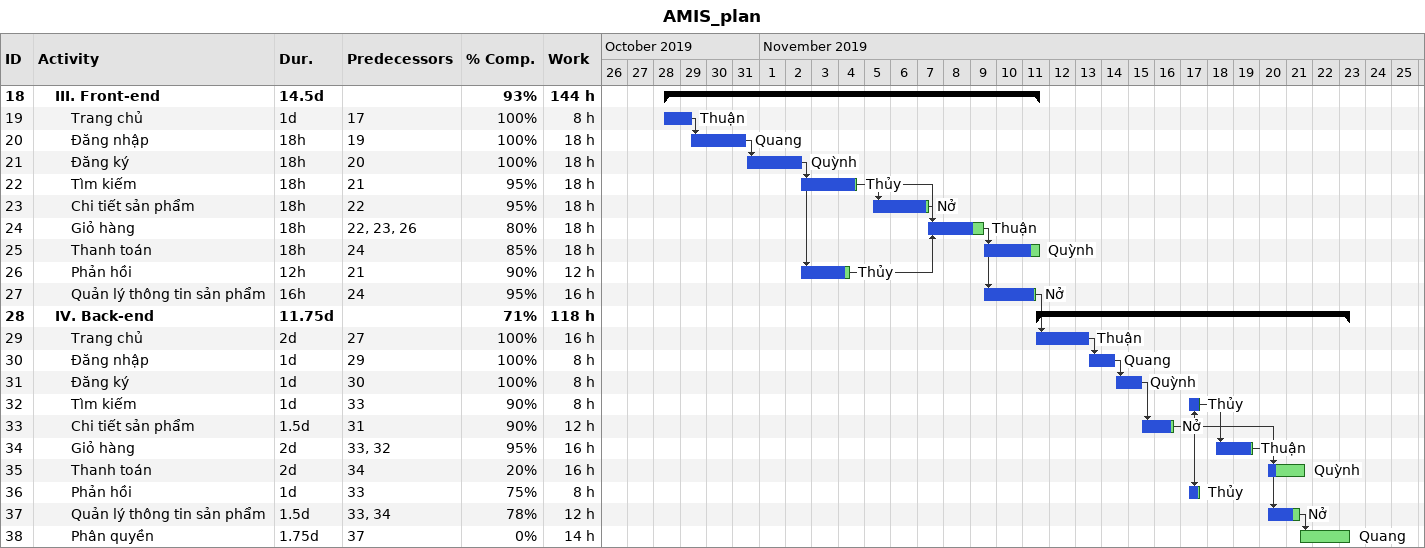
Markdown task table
AMIS_plan

| ID | Level | Task | Duration | Start | Finish | Predecessors | Resources | % complete | Work (h) |
|---|---|---|---|---|---|---|---|---|---|
| 18 | 2 | **III. Front-end** | 14.5d | 2019-10-28 | 2019-11-11 |  |  | 93 | 144 |
| 19 | 3 | Trang chủ | 1d | 2019-10-28 | 2019-10-29 | 17 | Thuận | 100 | 8 |
| 20 | 3 | Đăng nhập | 18h | 2019-10-29 | 2019-10-31 | 19 | Quang | 100 | 18 |
| 21 | 3 | Đăng ký | 18h | 2019-10-31 | 2019-11-02 | 20 | Quỳnh | 100 | 18 |
| 22 | 3 | Tìm kiếm | 18h | 2019-11-02 | 2019-11-04 | 21 | Thủy | 95 | 18 |
| 23 | 3 | Chi tiết sản phẩm | 18h | 2019-11-05 | 2019-11-07 | 22 | Nở | 95 | 18 |
| 24 | 3 | Giỏ hàng | 18h | 2019-11-07 | 2019-11-09 | 22, 23, 26 | Thuận | 80 | 18 |
| 25 | 3 | Thanh toán | 18h | 2019-11-09 | 2019-11-11 | 24 | Quỳnh | 85 | 18 |
| 26 | 3 | Phản hồi | 12h | 2019-11-02 | 2019-11-04 | 21 | Thủy | 90 | 12 |
| 27 | 3 | Quản lý thông tin sản phẩm | 16h | 2019-11-09 | 2019-11-11 | 24 | Nở | 95 | 16 |
| 28 | 2 | **IV. Back-end** | 11.75d | 2019-11-11 | 2019-11-23 |  |  | 71 | 118 |
| 29 | 3 | Trang chủ | 2d | 2019-11-11 | 2019-11-13 | 27 | Thuận | 100 | 16 |
| 30 | 3 | Đăng nhập | 1d | 2019-11-13 | 2019-11-14 | 29 | Quang | 100 | 8 |
| 31 | 3 | Đăng ký | 1d | 2019-11-14 | 2019-11-15 | 30 | Quỳnh | 100 | 8 |
| 32 | 3 | Tìm kiếm | 1d | 2019-11-17 | 2019-11-17 | 33 | Thủy | 90 | 8 |
| 33 | 3 | Chi tiết sản phẩm | 1.5d | 2019-11-15 | 2019-11-16 | 31 | Nở | 90 | 12 |
| 34 | 3 | Giỏ hàng | 2d | 2019-11-18 | 2019-11-19 | 33, 32 | Thuận | 95 | 16 |
| 35 | 3 | Thanh toán | 2d | 2019-11-20 | 2019-11-21 | 34 | Quỳnh | 20 | 16 |
| 36 | 3 | Phản hồi | 1d | 2019-11-17 | 2019-11-17 | 33 | Thủy | 75 | 8 |
| 37 | 3 | Quản lý thông tin sản phẩm | 1.5d | 2019-11-20 | 2019-11-21 | 33, 34 | Nở | 78 | 12 |
| 38 | 3 | Phân quyền | 1.75d | 2019-11-21 | 2019-11-23 | 37 | Quang | 0 | 14 |
